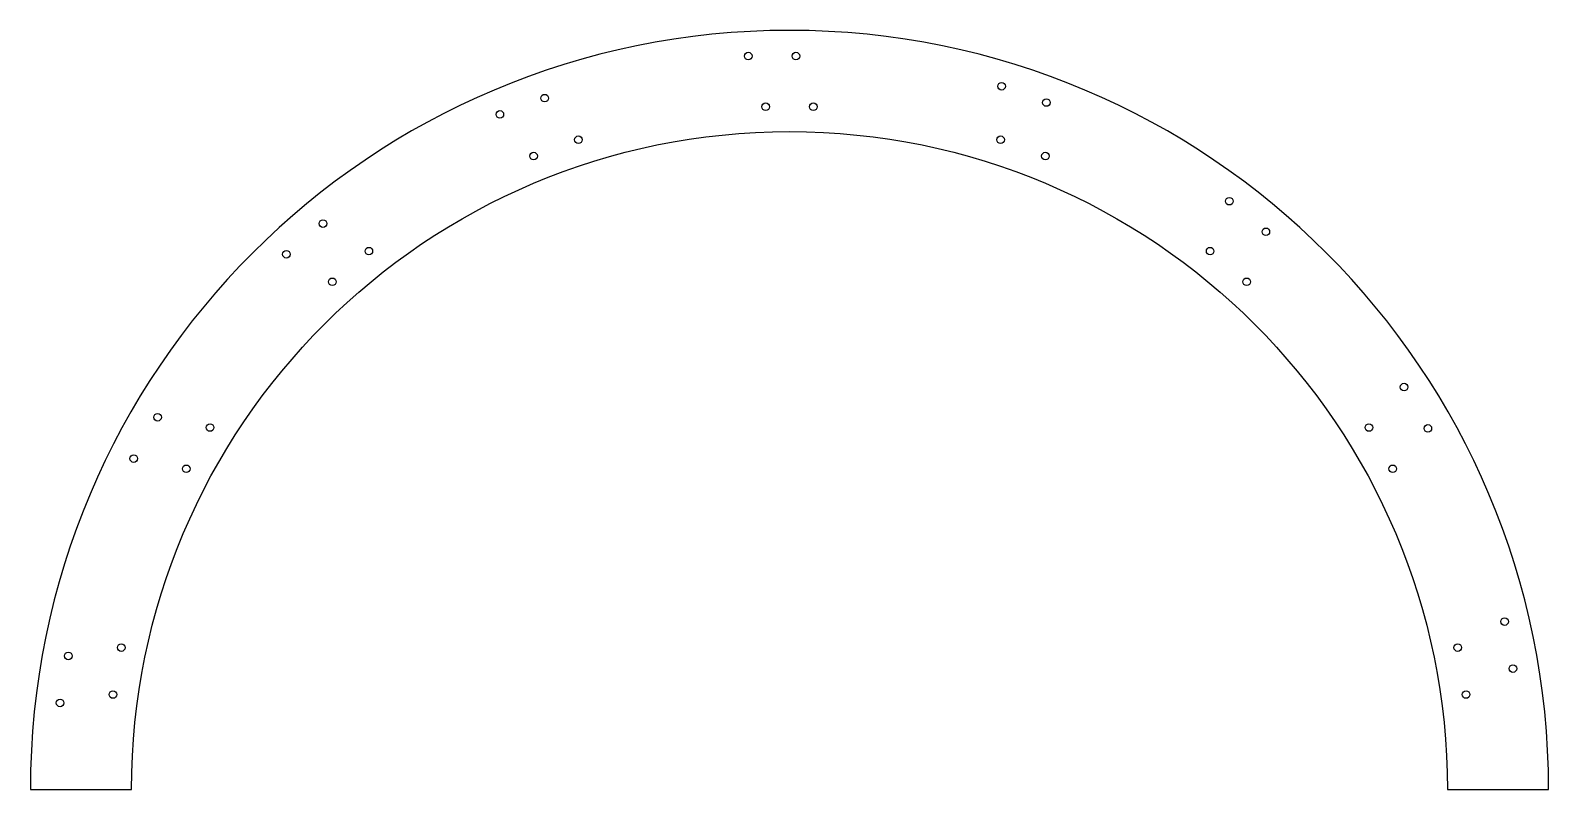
# Model space of a CAD drawing. Header units: millimetres. Extents: x -300 to 300, y 0 to 300.
import ezdxf

# ---------------------------------------------------------------- set-up
doc = ezdxf.new("R2010")
doc.units = ezdxf.units.MM

msp = doc.modelspace()

# ---------------------------------------------------------------- linework, layer by layer
msp.add_lwpolyline([(-300, 0), (-260, 0, -1), (260, 0), (300, 0, 1)], format="xyb", close=True)
for centre in [(-16.31, 289.84), (2.54, 289.84), (83.8, 277.93), (-96.75, 273.22), (-9.42, 269.84), (9.42, 269.84), (101.51, 271.49), (-114.46, 266.78), (-83.43, 256.79), (83.43, 256.79), (-101.14, 250.34), (101.14, 250.34), (173.81, 232.51), (-184.36, 223.66), (188.25, 220.4), (-198.8, 211.54), (-166.23, 212.76), (166.23, 212.76), (-180.67, 200.65), (180.67, 200.65), (242.85, 159.04), (-249.74, 147.11), (-228.97, 143.08), (228.97, 143.08), (252.27, 142.72), (-259.16, 130.79), (-238.4, 126.76), (238.4, 126.76), (282.6, 66.39), (-284.99, 52.83), (-264.1, 56.14), (264.1, 56.14), (285.87, 47.83), (-267.37, 37.58), (267.37, 37.58), (-288.26, 34.27)]:
    msp.add_circle(centre, 1.5)

doc.saveas('drawing.dxf')
